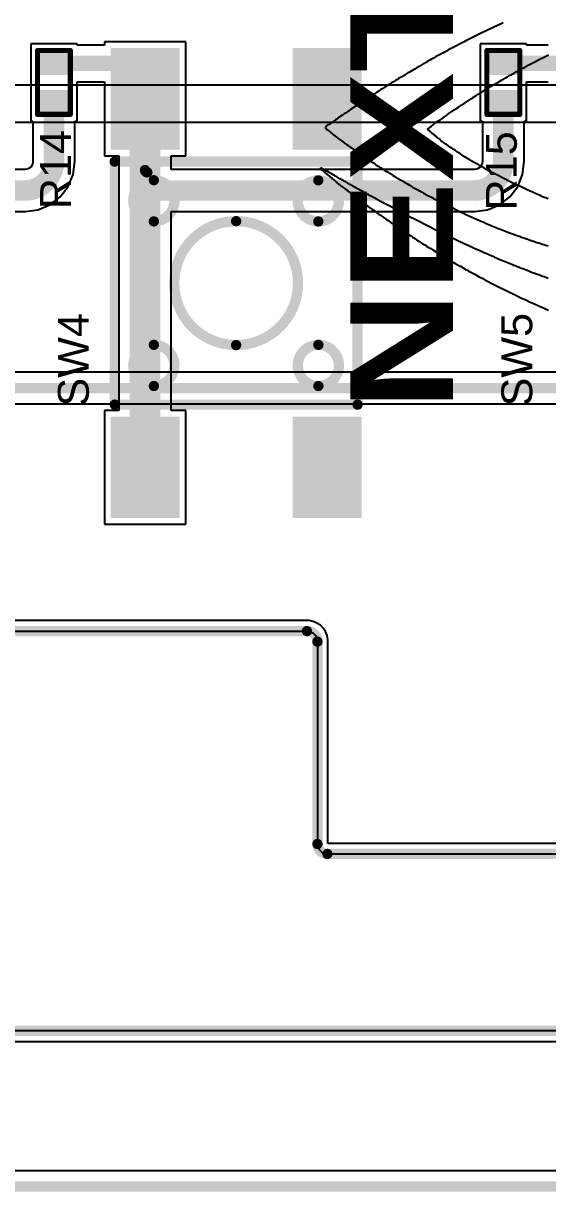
# Model space of a CAD drawing. Header units: inches. Extents: x 0 to 5359, y 0 to 5098.
# Drawn here: x 54.64 to 67.59, y -0.13 to 28.71 of the extents above; entities that cross this region are included whole.
import ezdxf

# ---------------------------------------------------------------- set-up
doc = ezdxf.new("R2010")
doc.units = ezdxf.units.IN
for name, color, linetype in [('Board Outline', 216, 'Continuous'), ('Bottom Layer', 5, 'Continuous'), ('Bottom Overlay', 54, 'Continuous'), ('Layer 1', 16, 'Continuous'), ('Layer 2', 76, 'Continuous'), ('Multi-Layer', 9, 'Continuous'), ('Top Layer', 1, 'Continuous'), ('Top Overlay', 2, 'Continuous'), ('Top Paste', 8, 'Continuous'), ('Top Solder', 216, 'Continuous')]:
    doc.layers.add(name, color=color, linetype=linetype)
doc.styles.add('Arial', font='', dxfattribs={"height": 0.2})
doc.styles.add('Arial Black_Bold', font='', dxfattribs={"height": 0.2})
doc.styles.get('Arial').set_extended_font_data('Arial')
doc.styles.get('Arial Black_Bold').set_extended_font_data('Arial Black', bold=True)

# ---------------------------------------------------------------- blocks, each defined once
blk = doc.blocks.new('TS_1002S_12026C_58')
at = {"layer": 'Top Layer'}
for points in [[(-5.7, 3), (-3.4, 3), (-3.4, 1.5), (-5.7, 1.5)], [(3.4, 3), (5.7, 3), (5.7, 1.5), (3.4, 1.5)], [(-5.7, -1.5), (-3.4, -1.5), (-3.4, -3), (-5.7, -3)], [(3.4, -1.5), (5.7, -1.5), (5.7, -3), (3.4, -3)]]:
    blk.add_hatch(color=1, dxfattribs=at).paths.add_polyline_path(points)
at = {"layer": 'Top Paste'}
for points in [[(-5.7, 3), (-3.4, 3), (-3.4, 1.5), (-5.7, 1.5)], [(3.4, 3), (5.7, 3), (5.7, 1.5), (3.4, 1.5)], [(-5.7, -1.5), (-3.4, -1.5), (-3.4, -3), (-5.7, -3)], [(3.4, -1.5), (5.7, -1.5), (5.7, -3), (3.4, -3)]]:
    blk.add_hatch(color=8, dxfattribs=at).paths.add_polyline_path(points)
at = {"layer": 'Top Solder'}
for points in [[(-5.801, 3.102), (-3.298, 3.102), (-3.298, 1.398), (-5.801, 1.398)], [(3.298, 3.101), (5.801, 3.101), (5.801, 1.398), (3.298, 1.398)], [(-5.801, -1.398), (-3.298, -1.398), (-3.298, -3.102), (-5.801, -3.102)], [(3.298, -1.398), (5.801, -1.398), (5.801, -3.102), (3.298, -3.102)]]:
    blk.add_hatch(color=216, dxfattribs=at).paths.add_polyline_path(points)
at = {"layer": 'Top Overlay'}
for points in [[(3, 3, 0.254, 0.254, 0), (-3, 3, 0.254, 0.254, 0)], [(-3, -3, 0.254, 0.254, 0), (-3, 3, 0.254, 0.254, 0)], [(3, -3, 0.254, 0.254, 0), (3, 3, 0.254, 0.254, 0)], [(3, -3, 0.254, 0.254, 0), (-3, -3, 0.254, 0.254, 0)]]:
    blk.add_lwpolyline(points, format="xyseb", dxfattribs=at)
for points in [[(-3.063, 3, 0.127, 0.127, 1), (-2.936, 3, 0.127, 0.127, 1)], [(-3.063, 3, 0.127, 0.127, 1), (-2.936, 3, 0.127, 0.127, 1)], [(2.936, 3, 0.127, 0.127, 1), (3.063, 3, 0.127, 0.127, 1)], [(2.936, 3, 0.127, 0.127, 1), (3.063, 3, 0.127, 0.127, 1)], [(-1.522, 2.03, 0.254, 0.254, 1), (-2.538, 2.03, 0.254, 0.254, 1)], [(2.54, 2.032, 0.254, 0.254, 1), (1.524, 2.032, 0.254, 0.254, 1)], [(-2.601, 2.03, 0.127, 0.127, 1), (-2.474, 2.03, 0.127, 0.127, 1)], [(-1.585, 2.03, 0.127, 0.127, 1), (-1.458, 2.03, 0.127, 0.127, 1)], [(1.46, 2.032, 0.127, 0.127, 1), (1.587, 2.032, 0.127, 0.127, 1)], [(2.476, 2.032, 0.127, 0.127, 1), (2.603, 2.032, 0.127, 0.127, 1)], [(1.529, 0, 0.254, 0.254, 1), (-1.529, 0, 0.254, 0.254, 1)], [(-1.593, 0, 0.127, 0.127, 1), (-1.466, 0, 0.127, 0.127, 1)], [(1.466, 0, 0.127, 0.127, 1), (1.593, 0, 0.127, 0.127, 1)], [(-1.524, -2.032, 0.254, 0.254, 1), (-2.54, -2.032, 0.254, 0.254, 1)], [(2.54, -2.032, 0.254, 0.254, 1), (1.524, -2.032, 0.254, 0.254, 1)], [(-2.603, -2.032, 0.127, 0.127, 1), (-2.477, -2.032, 0.127, 0.127, 1)], [(-1.587, -2.032, 0.127, 0.127, 1), (-1.46, -2.032, 0.127, 0.127, 1)], [(1.46, -2.032, 0.127, 0.127, 1), (1.587, -2.032, 0.127, 0.127, 1)], [(2.476, -2.032, 0.127, 0.127, 1), (2.603, -2.032, 0.127, 0.127, 1)], [(-3.063, -3, 0.127, 0.127, 1), (-2.936, -3, 0.127, 0.127, 1)], [(-3.063, -3, 0.127, 0.127, 1), (-2.936, -3, 0.127, 0.127, 1)], [(2.936, -3, 0.127, 0.127, 1), (3.063, -3, 0.127, 0.127, 1)], [(2.936, -3, 0.127, 0.127, 1), (3.063, -3, 0.127, 0.127, 1)]]:
    blk.add_lwpolyline(points, format="xyseb", close=True, dxfattribs=at)
blk = doc.blocks.new('R___0402_159')
at = {"layer": 'Top Layer'}
for points in [[(-0.699, -0.318), (-0.699, 0.318), (-0.241, 0.318), (-0.241, -0.318)], [(0.241, -0.318), (0.241, 0.318), (0.699, 0.318), (0.699, -0.318)]]:
    blk.add_hatch(color=1, dxfattribs=at).paths.add_polyline_path(points)
at = {"layer": 'Top Paste'}
for points in [[(-0.699, -0.318), (-0.699, 0.318), (-0.241, 0.318), (-0.241, -0.318)], [(0.241, -0.318), (0.241, 0.318), (0.699, 0.318), (0.699, -0.318)]]:
    blk.add_hatch(color=8, dxfattribs=at).paths.add_polyline_path(points)
at = {"layer": 'Top Solder'}
for points in [[(-0.754, -0.373), (-0.754, 0.373), (-0.186, 0.373), (-0.186, -0.373)], [(0.186, -0.373), (0.186, 0.373), (0.754, 0.373), (0.754, -0.373)]]:
    blk.add_hatch(color=216, dxfattribs=at).paths.add_polyline_path(points)
at = {"layer": 'Top Overlay'}
for points in [[(-0.787, 0.406, 0.127, 0.127, 0), (0.787, 0.406, 0.127, 0.127, 0)], [(-0.787, 0.406, 0.127, 0.127, 0), (-0.787, -0.406, 0.127, 0.127, 0)], [(0.787, 0.406, 0.127, 0.127, 0), (0.787, -0.406, 0.127, 0.127, 0)], [(-0.787, -0.406, 0.127, 0.127, 0), (0.787, -0.406, 0.127, 0.127, 0)], [(-0.813, -0.432, 0.00323, 0.00323, 0), (0.813, -0.432, 0.00323, 0.00323, 0)]]:
    blk.add_lwpolyline(points, format="xyseb", dxfattribs=at)
for points in [[(-0.819, 0.406, 0.0635, 0.0635, 1), (-0.756, 0.406, 0.0635, 0.0635, 1)], [(-0.819, 0.406, 0.0635, 0.0635, 1), (-0.756, 0.406, 0.0635, 0.0635, 1)], [(0.756, 0.406, 0.0635, 0.0635, 1), (0.819, 0.406, 0.0635, 0.0635, 1)], [(0.756, 0.406, 0.0635, 0.0635, 1), (0.819, 0.406, 0.0635, 0.0635, 1)], [(-0.819, -0.406, 0.0635, 0.0635, 1), (-0.756, -0.406, 0.0635, 0.0635, 1)], [(-0.819, -0.406, 0.0635, 0.0635, 1), (-0.756, -0.406, 0.0635, 0.0635, 1)], [(-0.814, -0.432, 0.00161, 0.00161, 1), (-0.812, -0.432, 0.00161, 0.00161, 1)], [(0.756, -0.406, 0.0635, 0.0635, 1), (0.819, -0.406, 0.0635, 0.0635, 1)], [(0.756, -0.406, 0.0635, 0.0635, 1), (0.819, -0.406, 0.0635, 0.0635, 1)], [(0.812, -0.432, 0.00161, 0.00161, 1), (0.814, -0.432, 0.00161, 0.00161, 1)]]:
    blk.add_lwpolyline(points, format="xyseb", close=True, dxfattribs=at)
blk = doc.blocks.new('R___0402_160')
at = {"layer": 'Top Layer'}
for points in [[(-0.699, -0.318), (-0.699, 0.318), (-0.241, 0.318), (-0.241, -0.318)], [(0.241, -0.318), (0.241, 0.318), (0.699, 0.318), (0.699, -0.318)]]:
    blk.add_hatch(color=1, dxfattribs=at).paths.add_polyline_path(points)
at = {"layer": 'Top Paste'}
for points in [[(-0.699, -0.318), (-0.699, 0.318), (-0.241, 0.318), (-0.241, -0.318)], [(0.241, -0.318), (0.241, 0.318), (0.699, 0.318), (0.699, -0.318)]]:
    blk.add_hatch(color=8, dxfattribs=at).paths.add_polyline_path(points)
at = {"layer": 'Top Solder'}
for points in [[(-0.754, -0.373), (-0.754, 0.373), (-0.186, 0.373), (-0.186, -0.373)], [(0.186, -0.373), (0.186, 0.373), (0.754, 0.373), (0.754, -0.373)]]:
    blk.add_hatch(color=216, dxfattribs=at).paths.add_polyline_path(points)
at = {"layer": 'Top Overlay'}
for points in [[(-0.787, 0.406, 0.127, 0.127, 0), (0.787, 0.406, 0.127, 0.127, 0)], [(-0.787, 0.406, 0.127, 0.127, 0), (-0.787, -0.406, 0.127, 0.127, 0)], [(0.787, 0.406, 0.127, 0.127, 0), (0.787, -0.406, 0.127, 0.127, 0)], [(-0.787, -0.406, 0.127, 0.127, 0), (0.787, -0.406, 0.127, 0.127, 0)], [(-0.813, -0.432, 0.00323, 0.00323, 0), (0.813, -0.432, 0.00323, 0.00323, 0)]]:
    blk.add_lwpolyline(points, format="xyseb", dxfattribs=at)
for points in [[(-0.819, 0.406, 0.0635, 0.0635, 1), (-0.756, 0.406, 0.0635, 0.0635, 1)], [(-0.819, 0.406, 0.0635, 0.0635, 1), (-0.756, 0.406, 0.0635, 0.0635, 1)], [(0.756, 0.406, 0.0635, 0.0635, 1), (0.819, 0.406, 0.0635, 0.0635, 1)], [(0.756, 0.406, 0.0635, 0.0635, 1), (0.819, 0.406, 0.0635, 0.0635, 1)], [(-0.819, -0.406, 0.0635, 0.0635, 1), (-0.756, -0.406, 0.0635, 0.0635, 1)], [(-0.819, -0.406, 0.0635, 0.0635, 1), (-0.756, -0.406, 0.0635, 0.0635, 1)], [(-0.814, -0.432, 0.00161, 0.00161, 1), (-0.812, -0.432, 0.00161, 0.00161, 1)], [(0.756, -0.406, 0.0635, 0.0635, 1), (0.819, -0.406, 0.0635, 0.0635, 1)], [(0.756, -0.406, 0.0635, 0.0635, 1), (0.819, -0.406, 0.0635, 0.0635, 1)], [(0.812, -0.432, 0.00161, 0.00161, 1), (0.814, -0.432, 0.00161, 0.00161, 1)]]:
    blk.add_lwpolyline(points, format="xyseb", close=True, dxfattribs=at)

msp = doc.modelspace()

# ---------------------------------------------------------------- linework, layer by layer
at = {"layer": 'Board Outline'}
for points in [[(47.05, 13.709, 0.254, 0.254, 0), (61.65, 13.709, 0.254, 0.254, 0)], [(61.65, 13.709, 0.254, 0.254, -0.414214), (61.909, 13.45, 0.254, 0.254, 0)], [(61.909, 8.454, 0.254, 0.254, 0), (61.909, 13.45, 0.254, 0.254, 0)], [(62.154, 8.209, 0.254, 0.254, -0.414214), (61.909, 8.454, 0.254, 0.254, 0)], [(62.154, 8.209, 0.254, 0.254, 0), (81.5, 8.209, 0.254, 0.254, 0)], [(41.38, 3.841, 0.254, 0.254, 0), (86.42, 3.841, 0.254, 0.254, 0)], [(0, 0, 0.254, 0.254, 0), (110, 0, 0.254, 0.254, 0)]]:
    msp.add_lwpolyline(points, format="xyseb", dxfattribs=at)
for points in [[(61.586, 13.709, 0.127, 0.127, 1), (61.713, 13.709, 0.127, 0.127, 1)], [(61.586, 13.709, 0.127, 0.127, 1), (61.713, 13.709, 0.127, 0.127, 1)], [(61.845, 13.45, 0.127, 0.127, 1), (61.972, 13.45, 0.127, 0.127, 1)], [(61.845, 13.45, 0.127, 0.127, 1), (61.972, 13.45, 0.127, 0.127, 1)], [(61.845, 8.454, 0.127, 0.127, 1), (61.972, 8.454, 0.127, 0.127, 1)], [(61.845, 8.454, 0.127, 0.127, 1), (61.972, 8.454, 0.127, 0.127, 1)], [(62.091, 8.209, 0.127, 0.127, 1), (62.218, 8.209, 0.127, 0.127, 1)], [(62.091, 8.209, 0.127, 0.127, 1), (62.218, 8.209, 0.127, 0.127, 1)]]:
    msp.add_lwpolyline(points, format="xyseb", close=True, dxfattribs=at)
at = {"layer": 'Bottom Layer'}
for p, q in [((85.88, 20.099), (44.917, 20.099)), ((44.882, 19.322), (85.868, 19.322)), ((61.65, 13.968), (47.05, 13.968)), ((61.701, 13.968), (61.65, 13.968)), ((61.8, 13.948), (61.701, 13.968)), ((61.896, 13.909), (61.8, 13.948)), ((61.98, 13.853), (61.896, 13.909)), ((62.053, 13.78), (61.98, 13.853)), ((62.109, 13.696), (62.053, 13.78)), ((62.148, 13.601), (62.109, 13.696)), ((62.168, 13.502), (62.148, 13.601)), ((62.168, 13.45), (62.168, 13.502)), ((62.168, 8.469), (62.168, 13.45)), ((62.168, 13.45), (62.168, 13.45)), ((62.168, 8.468), (62.168, 8.469)), ((62.169, 8.468), (62.168, 8.468)), ((81.5, 8.468), (62.169, 8.468)), ((44.954, 3.582), (82.846, 3.582)), ((105.855, 0.388), (4.145, 0.388))]:
    msp.add_line(p, q, dxfattribs=at)
msp.add_lwpolyline([(44.882, 19.71, 0.254, 0.254, 0), (86.263, 19.71, 0.254, 0.254, 0)], format="xyseb", dxfattribs=at)
at = {"layer": 'Bottom Overlay'}
for p, q in [((66.232, 28.603), (66.105, 28.543)), ((66.265, 28.616), (66.232, 28.603)), ((66.275, 28.626), (66.265, 28.616)), ((66.319, 28.643), (66.275, 28.626)), ((66.445, 28.703), (66.319, 28.643)), ((66.492, 28.722), (66.445, 28.703)), ((65.572, 28.283), (65.532, 28.256)), ((65.899, 28.443), (65.572, 28.283)), ((66.105, 28.543), (65.899, 28.443)), ((65.006, 27.976), (64.963, 27.96)), ((65.046, 28.003), (65.006, 27.976)), ((65.092, 28.029), (65.046, 28.003)), ((65.119, 28.036), (65.092, 28.029)), ((65.132, 28.049), (65.119, 28.036)), ((65.246, 28.109), (65.132, 28.049)), ((65.532, 28.256), (65.246, 28.109)), ((64.519, 27.71), (64.473, 27.683)), ((64.553, 27.723), (64.519, 27.71)), ((64.566, 27.736), (64.553, 27.723)), ((64.599, 27.75), (64.566, 27.736)), ((64.613, 27.763), (64.599, 27.75)), ((64.686, 27.803), (64.613, 27.763)), ((64.726, 27.83), (64.686, 27.803)), ((64.739, 27.836), (64.726, 27.83)), ((64.773, 27.85), (64.739, 27.836)), ((64.826, 27.883), (64.773, 27.85)), ((64.939, 27.943), (64.826, 27.883)), ((64.953, 27.95), (64.939, 27.943)), ((64.963, 27.96), (64.953, 27.95)), ((67.098, 27.67), (67.265, 27.756)), ((67.265, 27.756), (67.405, 27.83)), ((67.405, 27.83), (67.438, 27.843)), ((67.438, 27.843), (67.471, 27.863)), ((67.471, 27.863), (67.505, 27.876)), ((67.505, 27.876), (67.518, 27.883)), ((67.518, 27.883), (67.551, 27.903)), ((67.551, 27.903), (67.585, 27.916)), ((67.585, 27.916), (67.618, 27.936)), ((64.006, 27.403), (63.913, 27.35)), ((64.066, 27.436), (64.006, 27.403)), ((64.08, 27.45), (64.066, 27.436)), ((64.093, 27.456), (64.08, 27.45)), ((64.14, 27.49), (64.093, 27.456)), ((64.166, 27.496), (64.14, 27.49)), ((64.18, 27.51), (64.166, 27.496)), ((64.319, 27.59), (64.18, 27.51)), ((64.373, 27.623), (64.319, 27.59)), ((64.419, 27.65), (64.373, 27.623)), ((64.473, 27.683), (64.419, 27.65)), ((66.605, 27.396), (66.652, 27.423)), ((66.652, 27.423), (66.765, 27.483)), ((66.765, 27.483), (66.818, 27.516)), ((66.818, 27.516), (66.832, 27.523)), ((66.832, 27.523), (66.932, 27.576)), ((66.932, 27.576), (66.985, 27.61)), ((66.985, 27.61), (67.028, 27.626)), ((67.028, 27.626), (67.038, 27.636)), ((67.038, 27.636), (67.098, 27.67)), ((63.573, 27.137), (63.52, 27.103)), ((63.586, 27.143), (63.573, 27.137)), ((63.6, 27.157), (63.586, 27.143)), ((63.693, 27.21), (63.6, 27.157)), ((63.74, 27.243), (63.693, 27.21)), ((63.786, 27.27), (63.74, 27.243)), ((63.84, 27.303), (63.786, 27.27)), ((63.9, 27.336), (63.84, 27.303)), ((63.913, 27.35), (63.9, 27.336)), ((66.052, 27.07), (66.145, 27.123)), ((66.145, 27.123), (66.185, 27.15)), ((66.185, 27.15), (66.199, 27.157)), ((66.199, 27.157), (66.245, 27.183)), ((66.245, 27.183), (66.285, 27.21)), ((66.285, 27.21), (66.332, 27.237)), ((66.332, 27.237), (66.385, 27.27)), ((66.385, 27.27), (66.458, 27.31)), ((66.458, 27.31), (66.472, 27.323)), ((66.472, 27.323), (66.498, 27.33)), ((66.498, 27.33), (66.545, 27.363)), ((66.545, 27.363), (66.565, 27.37)), ((66.565, 27.37), (66.605, 27.396)), ((63.093, 26.83), (63.007, 26.77)), ((63.107, 26.837), (63.093, 26.83)), ((63.147, 26.863), (63.107, 26.837)), ((63.18, 26.883), (63.147, 26.863)), ((63.247, 26.93), (63.18, 26.883)), ((63.293, 26.957), (63.247, 26.93)), ((63.307, 26.963), (63.293, 26.957)), ((63.317, 26.973), (63.307, 26.963)), ((63.37, 27.007), (63.317, 26.973)), ((63.437, 27.047), (63.37, 27.007)), ((63.473, 27.077), (63.437, 27.047)), ((63.52, 27.103), (63.473, 27.077)), ((65.632, 26.803), (65.706, 26.85)), ((65.706, 26.85), (65.719, 26.857)), ((65.719, 26.857), (65.739, 26.877)), ((65.739, 26.877), (65.832, 26.93)), ((65.832, 26.93), (65.879, 26.963)), ((65.879, 26.963), (65.925, 26.99)), ((65.925, 26.99), (65.939, 27.003)), ((65.939, 27.003), (65.972, 27.017)), ((65.972, 27.017), (65.985, 27.03)), ((65.985, 27.03), (65.999, 27.037)), ((65.999, 27.037), (66.052, 27.07)), ((62.714, 26.577), (62.6, 26.497)), ((62.727, 26.583), (62.714, 26.577)), ((62.814, 26.643), (62.727, 26.583)), ((62.827, 26.65), (62.814, 26.643)), ((62.913, 26.71), (62.827, 26.65)), ((62.927, 26.717), (62.913, 26.71)), ((62.993, 26.763), (62.927, 26.717)), ((63.007, 26.77), (62.993, 26.763)), ((65.199, 26.517), (65.239, 26.544)), ((65.239, 26.544), (65.252, 26.55)), ((65.252, 26.55), (65.289, 26.58)), ((65.289, 26.58), (65.339, 26.61)), ((65.339, 26.61), (65.352, 26.617)), ((65.352, 26.617), (65.389, 26.647)), ((65.389, 26.647), (65.426, 26.67)), ((65.426, 26.67), (65.439, 26.683)), ((65.439, 26.683), (65.532, 26.737)), ((65.532, 26.737), (65.619, 26.797)), ((65.619, 26.797), (65.632, 26.803)), ((62.247, 26.25), (62.234, 26.244)), ((62.26, 26.264), (62.247, 26.25)), ((62.317, 26.3), (62.26, 26.264)), ((62.354, 26.33), (62.317, 26.3)), ((62.367, 26.337), (62.354, 26.33)), ((62.414, 26.37), (62.367, 26.337)), ((62.427, 26.377), (62.414, 26.37)), ((62.44, 26.39), (62.427, 26.377)), ((62.454, 26.397), (62.44, 26.39)), ((62.467, 26.41), (62.454, 26.397)), ((62.514, 26.437), (62.467, 26.41)), ((62.527, 26.444), (62.514, 26.437)), ((62.54, 26.457), (62.527, 26.444)), ((62.554, 26.464), (62.54, 26.457)), ((62.567, 26.477), (62.554, 26.464)), ((62.6, 26.497), (62.567, 26.477)), ((64.786, 26.224), (64.893, 26.304)), ((64.893, 26.304), (64.939, 26.33)), ((64.939, 26.33), (64.953, 26.344)), ((64.953, 26.344), (64.966, 26.35)), ((64.966, 26.35), (64.979, 26.364)), ((64.979, 26.364), (65.012, 26.384)), ((65.012, 26.384), (65.026, 26.397)), ((65.026, 26.397), (65.039, 26.404)), ((65.039, 26.404), (65.059, 26.424)), ((65.059, 26.424), (65.106, 26.45)), ((65.106, 26.45), (65.119, 26.464)), ((65.119, 26.464), (65.152, 26.484)), ((65.152, 26.484), (65.199, 26.517)), ((62.114, 26.164), (62.104, 26.154)), ((62.104, 26.154), (62.111, 26.12)), ((62.111, 26.12), (62.14, 26.09)), ((62.147, 26.184), (62.114, 26.164)), ((62.14, 26.09), (62.154, 26.084)), ((62.167, 26.204), (62.147, 26.184)), ((62.154, 26.084), (62.237, 26.02)), ((62.18, 26.21), (62.167, 26.204)), ((62.234, 26.244), (62.18, 26.21)), ((62.237, 26.02), (62.247, 26.01)), ((62.247, 26.01), (62.26, 26.004)), ((62.26, 26.004), (62.287, 25.977)), ((62.287, 25.977), (62.3, 25.97)), ((62.3, 25.97), (62.314, 25.957)), ((62.314, 25.957), (62.327, 25.95)), ((64.636, 26.107), (64.653, 26.124)), ((64.639, 26.084), (64.636, 26.107)), ((64.653, 26.077), (64.639, 26.084)), ((64.653, 26.124), (64.666, 26.13)), ((64.666, 26.064), (64.653, 26.077)), ((64.666, 26.13), (64.686, 26.15)), ((64.689, 26.047), (64.666, 26.064)), ((64.686, 26.15), (64.699, 26.157)), ((64.696, 26.034), (64.689, 26.047)), ((64.706, 26.024), (64.696, 26.034)), ((64.699, 26.157), (64.713, 26.17)), ((64.719, 26.017), (64.706, 26.024)), ((64.713, 26.17), (64.726, 26.177)), ((64.733, 26.004), (64.719, 26.017)), ((64.726, 26.177), (64.763, 26.207)), ((64.746, 25.997), (64.733, 26.004)), ((64.759, 25.984), (64.746, 25.997)), ((64.773, 25.977), (64.759, 25.984)), ((64.763, 26.207), (64.786, 26.224)), ((64.786, 25.957), (64.773, 25.977)), ((64.799, 25.95), (64.786, 25.957)), ((62.327, 25.95), (62.347, 25.93)), ((62.347, 25.93), (62.36, 25.924)), ((62.36, 25.924), (62.374, 25.91)), ((62.374, 25.91), (62.387, 25.904)), ((62.387, 25.904), (62.4, 25.89)), ((62.4, 25.89), (62.414, 25.884)), ((62.414, 25.884), (62.434, 25.864)), ((62.434, 25.864), (62.447, 25.857)), ((62.447, 25.857), (62.53, 25.794)), ((62.53, 25.794), (62.57, 25.767)), ((62.57, 25.767), (62.58, 25.757)), ((62.58, 25.757), (62.594, 25.751)), ((62.594, 25.751), (62.614, 25.731)), ((62.614, 25.731), (62.627, 25.724)), ((62.627, 25.724), (62.667, 25.697)), ((62.667, 25.697), (62.68, 25.691)), ((62.68, 25.691), (62.7, 25.671)), ((62.7, 25.671), (62.734, 25.651)), ((64.819, 25.93), (64.799, 25.95)), ((64.833, 25.924), (64.819, 25.93)), ((64.859, 25.897), (64.833, 25.924)), ((64.873, 25.89), (64.859, 25.897)), ((64.893, 25.87), (64.873, 25.89)), ((64.939, 25.844), (64.893, 25.87)), ((64.943, 25.834), (64.939, 25.844)), ((64.959, 25.824), (64.943, 25.834)), ((65.079, 25.731), (64.959, 25.824)), ((65.092, 25.724), (65.079, 25.731)), ((65.112, 25.704), (65.092, 25.724)), ((65.126, 25.697), (65.112, 25.704)), ((65.212, 25.637), (65.126, 25.697)), ((62.734, 25.651), (62.747, 25.637)), ((62.747, 25.637), (62.76, 25.631)), ((62.76, 25.631), (62.78, 25.611)), ((62.78, 25.611), (62.814, 25.591)), ((62.814, 25.591), (62.88, 25.544)), ((62.88, 25.544), (62.893, 25.537)), ((62.893, 25.537), (62.913, 25.517)), ((62.913, 25.517), (62.927, 25.511)), ((62.927, 25.511), (62.973, 25.477)), ((62.973, 25.477), (63.027, 25.444)), ((63.027, 25.444), (63.04, 25.437)), ((63.04, 25.437), (63.053, 25.424)), ((63.053, 25.424), (63.067, 25.417)), ((63.067, 25.417), (63.08, 25.404)), ((63.08, 25.404), (63.113, 25.384)), ((63.113, 25.384), (63.197, 25.327)), ((65.226, 25.631), (65.212, 25.637)), ((65.246, 25.611), (65.226, 25.631)), ((65.319, 25.571), (65.246, 25.611)), ((65.339, 25.551), (65.319, 25.571)), ((65.352, 25.544), (65.339, 25.551)), ((65.426, 25.497), (65.352, 25.544)), ((65.472, 25.464), (65.426, 25.497)), ((65.519, 25.437), (65.472, 25.464)), ((65.559, 25.411), (65.519, 25.437)), ((65.572, 25.404), (65.559, 25.411)), ((65.612, 25.377), (65.572, 25.404)), ((61.987, 25.144), (61.984, 25.134)), ((61.984, 25.134), (62.034, 25.084)), ((62.054, 25.111), (61.987, 25.144)), ((62.101, 25.084), (62.054, 25.111)), ((63.197, 25.327), (63.25, 25.294)), ((63.25, 25.294), (63.26, 25.284)), ((63.26, 25.284), (63.307, 25.257)), ((63.307, 25.257), (63.353, 25.224)), ((63.353, 25.224), (63.427, 25.177)), ((63.427, 25.177), (63.44, 25.171)), ((63.44, 25.171), (63.453, 25.157)), ((63.453, 25.157), (63.487, 25.144)), ((63.487, 25.144), (63.5, 25.131)), ((63.5, 25.131), (63.547, 25.104)), ((63.547, 25.104), (63.56, 25.091)), ((63.56, 25.091), (63.593, 25.071)), ((65.626, 25.371), (65.612, 25.377)), ((65.639, 25.357), (65.626, 25.371)), ((65.672, 25.344), (65.639, 25.357)), ((65.686, 25.331), (65.672, 25.344)), ((65.799, 25.271), (65.686, 25.331)), ((65.812, 25.257), (65.799, 25.271)), ((65.899, 25.211), (65.812, 25.257)), ((65.912, 25.197), (65.899, 25.211)), ((65.969, 25.167), (65.912, 25.197)), ((66.012, 25.151), (65.969, 25.167)), ((66.025, 25.137), (66.012, 25.151)), ((66.039, 25.131), (66.025, 25.137)), ((66.092, 25.098), (66.039, 25.131)), ((66.119, 25.091), (66.092, 25.098)), ((66.159, 25.064), (66.119, 25.091)), ((62.034, 25.084), (62.047, 25.078)), ((62.047, 25.078), (62.067, 25.051)), ((62.067, 25.051), (62.081, 25.044)), ((62.081, 25.044), (62.107, 25.018)), ((62.114, 25.078), (62.101, 25.084)), ((62.107, 25.018), (62.12, 25.011)), ((62.127, 25.064), (62.114, 25.078)), ((62.12, 25.011), (62.14, 24.991)), ((62.154, 25.058), (62.127, 25.064)), ((62.14, 24.991), (62.154, 24.984)), ((62.194, 25.031), (62.154, 25.058)), ((62.154, 24.984), (62.174, 24.964)), ((62.174, 24.964), (62.187, 24.958)), ((62.187, 24.958), (62.207, 24.938)), ((62.254, 24.998), (62.194, 25.031)), ((62.207, 24.938), (62.22, 24.931)), ((62.22, 24.931), (62.247, 24.904)), ((62.247, 24.904), (62.26, 24.898)), ((62.294, 24.971), (62.254, 24.998)), ((62.26, 24.898), (62.28, 24.878)), ((62.28, 24.878), (62.294, 24.871)), ((62.327, 24.958), (62.294, 24.971)), ((62.294, 24.871), (62.307, 24.858)), ((62.307, 24.858), (62.32, 24.851)), ((62.32, 24.851), (62.374, 24.798)), ((62.344, 24.941), (62.327, 24.958)), ((62.387, 24.924), (62.344, 24.941)), ((62.46, 24.878), (62.387, 24.924)), ((62.547, 24.831), (62.46, 24.878)), ((62.564, 24.814), (62.547, 24.831)), ((62.607, 24.798), (62.564, 24.814)), ((63.593, 25.071), (63.64, 25.044)), ((63.64, 25.044), (63.68, 25.018)), ((63.68, 25.018), (63.693, 25.011)), ((63.693, 25.011), (63.753, 24.978)), ((63.753, 24.978), (63.766, 24.964)), ((63.766, 24.964), (63.8, 24.944)), ((63.8, 24.944), (63.86, 24.911)), ((63.86, 24.911), (63.873, 24.898)), ((63.873, 24.898), (63.96, 24.851)), ((63.96, 24.851), (63.973, 24.838)), ((63.973, 24.838), (64.006, 24.824)), ((64.006, 24.824), (64.046, 24.798)), ((66.325, 24.978), (66.159, 25.064)), ((66.718, 24.778), (66.325, 24.978)), ((62.374, 24.798), (62.387, 24.791)), ((62.387, 24.791), (62.407, 24.771)), ((62.407, 24.771), (62.42, 24.764)), ((62.42, 24.764), (62.44, 24.744)), ((62.44, 24.744), (62.454, 24.738)), ((62.454, 24.738), (62.48, 24.711)), ((62.48, 24.711), (62.494, 24.704)), ((62.494, 24.704), (62.507, 24.691)), ((62.507, 24.691), (62.52, 24.684)), ((62.52, 24.684), (62.534, 24.671)), ((62.534, 24.671), (62.547, 24.664)), ((62.547, 24.664), (62.567, 24.644)), ((62.567, 24.644), (62.58, 24.638)), ((62.58, 24.638), (62.6, 24.618)), ((62.6, 24.618), (62.634, 24.598)), ((62.66, 24.764), (62.607, 24.798)), ((62.634, 24.598), (62.647, 24.584)), ((62.647, 24.584), (62.66, 24.578)), ((62.707, 24.738), (62.66, 24.764)), ((62.66, 24.578), (62.687, 24.551)), ((62.687, 24.551), (62.72, 24.531)), ((62.74, 24.724), (62.707, 24.738)), ((62.72, 24.531), (62.747, 24.504)), ((62.774, 24.704), (62.74, 24.724)), ((62.814, 24.678), (62.774, 24.704)), ((62.9, 24.631), (62.814, 24.678)), ((62.96, 24.598), (62.9, 24.631)), ((63.073, 24.538), (62.96, 24.598)), ((63.107, 24.518), (63.073, 24.538)), ((63.147, 24.491), (63.107, 24.518)), ((64.046, 24.798), (64.12, 24.758)), ((64.12, 24.758), (64.16, 24.731)), ((64.16, 24.731), (64.173, 24.724)), ((64.173, 24.724), (64.22, 24.698)), ((64.22, 24.698), (64.26, 24.671)), ((64.26, 24.671), (64.273, 24.664)), ((64.273, 24.664), (64.386, 24.604)), ((64.386, 24.604), (64.426, 24.578)), ((64.426, 24.578), (64.453, 24.571)), ((64.453, 24.571), (64.466, 24.558)), ((64.466, 24.558), (64.479, 24.551)), ((64.479, 24.551), (64.526, 24.524)), ((64.526, 24.524), (64.639, 24.464)), ((66.872, 24.704), (66.718, 24.778)), ((66.905, 24.691), (66.872, 24.704)), ((67.072, 24.611), (66.905, 24.691)), ((67.181, 24.561), (67.072, 24.611)), ((67.245, 24.538), (67.181, 24.561)), ((67.255, 24.528), (67.245, 24.538)), ((67.298, 24.511), (67.255, 24.528)), ((62.747, 24.504), (62.76, 24.498)), ((62.76, 24.498), (62.78, 24.478)), ((62.78, 24.478), (62.794, 24.471)), ((62.794, 24.471), (62.814, 24.451)), ((62.814, 24.451), (62.86, 24.424)), ((62.86, 24.424), (62.88, 24.404)), ((62.88, 24.404), (62.893, 24.398)), ((62.893, 24.398), (62.907, 24.385)), ((62.907, 24.385), (62.92, 24.378)), ((62.92, 24.378), (62.94, 24.358)), ((62.94, 24.358), (62.953, 24.351)), ((62.953, 24.351), (62.973, 24.331)), ((62.973, 24.331), (62.987, 24.325)), ((62.987, 24.325), (63.07, 24.261)), ((63.07, 24.261), (63.093, 24.245)), ((63.093, 24.245), (63.107, 24.231)), ((63.107, 24.231), (63.14, 24.211)), ((63.173, 24.484), (63.147, 24.491)), ((63.213, 24.458), (63.173, 24.484)), ((63.34, 24.391), (63.213, 24.458)), ((63.38, 24.365), (63.34, 24.391)), ((63.413, 24.351), (63.38, 24.365)), ((63.433, 24.331), (63.413, 24.351)), ((63.46, 24.325), (63.433, 24.331)), ((63.5, 24.298), (63.46, 24.325)), ((63.527, 24.291), (63.5, 24.298)), ((63.566, 24.265), (63.527, 24.291)), ((63.76, 24.165), (63.566, 24.265)), ((64.639, 24.464), (64.739, 24.411)), ((64.739, 24.411), (64.773, 24.391)), ((64.773, 24.391), (64.953, 24.298)), ((64.953, 24.298), (64.973, 24.291)), ((64.973, 24.291), (65.059, 24.245)), ((65.059, 24.245), (65.092, 24.231)), ((65.092, 24.231), (65.106, 24.225)), ((67.371, 24.478), (67.298, 24.511)), ((67.431, 24.451), (67.371, 24.478)), ((67.468, 24.434), (67.431, 24.451)), ((67.568, 24.394), (67.468, 24.434)), ((67.611, 24.378), (67.568, 24.394)), ((63.14, 24.211), (63.153, 24.198)), ((63.153, 24.198), (63.167, 24.191)), ((63.167, 24.191), (63.203, 24.161)), ((63.203, 24.161), (63.24, 24.138)), ((63.24, 24.138), (63.253, 24.125)), ((63.253, 24.125), (63.267, 24.118)), ((63.267, 24.118), (63.307, 24.091)), ((63.307, 24.091), (63.32, 24.085)), ((63.32, 24.085), (63.34, 24.065)), ((63.34, 24.065), (63.353, 24.058)), ((63.353, 24.058), (63.373, 24.038)), ((63.373, 24.038), (63.407, 24.018)), ((63.407, 24.018), (63.42, 24.005)), ((63.42, 24.005), (63.453, 23.985)), ((63.453, 23.985), (63.52, 23.938)), ((63.52, 23.938), (63.533, 23.931)), ((63.8, 24.138), (63.76, 24.165)), ((63.833, 24.125), (63.8, 24.138)), ((63.866, 24.105), (63.833, 24.125)), ((64.033, 24.018), (63.866, 24.105)), ((64.133, 23.965), (64.033, 24.018)), ((64.353, 23.851), (64.133, 23.965)), ((65.106, 24.225), (65.146, 24.198)), ((65.146, 24.198), (65.172, 24.191)), ((65.172, 24.191), (65.186, 24.178)), ((65.186, 24.178), (65.249, 24.155)), ((65.249, 24.155), (65.399, 24.078)), ((65.399, 24.078), (65.512, 24.025)), ((65.512, 24.025), (65.559, 24.005)), ((65.559, 24.005), (65.706, 23.938)), ((65.706, 23.938), (65.719, 23.931)), ((63.533, 23.931), (63.553, 23.911)), ((63.553, 23.911), (63.586, 23.891)), ((63.586, 23.891), (63.653, 23.845)), ((63.653, 23.845), (63.666, 23.838)), ((63.666, 23.838), (63.686, 23.818)), ((63.686, 23.818), (63.733, 23.791)), ((63.733, 23.791), (63.746, 23.778)), ((63.746, 23.778), (63.76, 23.771)), ((63.76, 23.771), (63.846, 23.711)), ((63.846, 23.711), (63.86, 23.705)), ((63.86, 23.705), (63.88, 23.685)), ((63.88, 23.685), (63.893, 23.678)), ((63.893, 23.678), (63.933, 23.652)), ((63.933, 23.652), (63.946, 23.645)), ((64.879, 23.585), (64.353, 23.851)), ((65.719, 23.931), (65.765, 23.911)), ((65.765, 23.911), (65.852, 23.871)), ((65.852, 23.871), (65.879, 23.865)), ((65.879, 23.865), (65.892, 23.851)), ((65.892, 23.851), (65.955, 23.828)), ((65.955, 23.828), (65.992, 23.811)), ((65.992, 23.811), (66.035, 23.795)), ((66.035, 23.795), (66.045, 23.785)), ((66.045, 23.785), (66.132, 23.751)), ((66.132, 23.751), (66.179, 23.731)), ((66.179, 23.731), (66.212, 23.718)), ((66.212, 23.718), (66.299, 23.685)), ((66.299, 23.685), (66.372, 23.652)), ((66.372, 23.652), (66.409, 23.642)), ((63.946, 23.645), (63.96, 23.632)), ((63.96, 23.632), (63.973, 23.625)), ((63.973, 23.625), (64.02, 23.592)), ((64.02, 23.592), (64.053, 23.572)), ((64.053, 23.572), (64.1, 23.538)), ((64.1, 23.538), (64.113, 23.532)), ((64.113, 23.532), (64.146, 23.512)), ((64.146, 23.512), (64.16, 23.498)), ((64.16, 23.498), (64.173, 23.492)), ((64.173, 23.492), (64.213, 23.465)), ((64.213, 23.465), (64.246, 23.445)), ((64.246, 23.445), (64.26, 23.432)), ((64.26, 23.432), (64.273, 23.425)), ((64.273, 23.425), (64.313, 23.398)), ((64.313, 23.398), (64.359, 23.372)), ((64.359, 23.372), (64.423, 23.328)), ((65.206, 23.425), (64.879, 23.585)), ((65.292, 23.385), (65.206, 23.425)), ((65.459, 23.305), (65.292, 23.385)), ((66.409, 23.642), (66.445, 23.625)), ((66.445, 23.625), (66.532, 23.592)), ((66.532, 23.592), (66.632, 23.552)), ((66.632, 23.552), (66.678, 23.532)), ((66.678, 23.532), (66.732, 23.518)), ((66.732, 23.518), (66.792, 23.492)), ((66.792, 23.492), (66.835, 23.475)), ((66.835, 23.475), (66.872, 23.465)), ((66.872, 23.465), (66.935, 23.442)), ((66.935, 23.442), (66.968, 23.428)), ((66.968, 23.428), (67.022, 23.415)), ((67.022, 23.415), (67.032, 23.405)), ((67.032, 23.405), (67.058, 23.398)), ((67.058, 23.398), (67.145, 23.365)), ((67.145, 23.365), (67.188, 23.355)), ((64.423, 23.328), (64.496, 23.282)), ((64.496, 23.282), (64.563, 23.242)), ((64.563, 23.242), (64.599, 23.218)), ((64.599, 23.218), (64.613, 23.205)), ((64.613, 23.205), (64.706, 23.152)), ((64.706, 23.152), (64.759, 23.118)), ((64.759, 23.118), (64.853, 23.065)), ((65.492, 23.292), (65.459, 23.305)), ((65.506, 23.278), (65.492, 23.292)), ((65.532, 23.272), (65.506, 23.278)), ((65.646, 23.218), (65.532, 23.272)), ((65.659, 23.212), (65.646, 23.218)), ((65.719, 23.185), (65.659, 23.212)), ((65.732, 23.178), (65.719, 23.185)), ((65.779, 23.158), (65.732, 23.178)), ((65.879, 23.112), (65.779, 23.158)), ((65.905, 23.105), (65.879, 23.112)), ((65.939, 23.085), (65.905, 23.105)), ((65.952, 23.078), (65.939, 23.085)), ((66.012, 23.052), (65.952, 23.078)), ((67.188, 23.355), (67.225, 23.338)), ((67.225, 23.338), (67.251, 23.332)), ((67.251, 23.332), (67.288, 23.322)), ((67.288, 23.322), (67.325, 23.305)), ((67.325, 23.305), (67.375, 23.295)), ((67.375, 23.295), (67.401, 23.288)), ((67.401, 23.288), (67.458, 23.265)), ((67.458, 23.265), (67.501, 23.255)), ((67.501, 23.255), (67.545, 23.238)), ((67.545, 23.238), (67.581, 23.228)), ((67.581, 23.228), (67.608, 23.222)), ((64.853, 23.065), (64.866, 23.052)), ((64.866, 23.052), (65.006, 22.972)), ((65.006, 22.972), (65.026, 22.952)), ((65.026, 22.952), (65.069, 22.935)), ((65.069, 22.935), (65.086, 22.919)), ((65.086, 22.919), (65.172, 22.872)), ((65.172, 22.872), (65.212, 22.845)), ((65.212, 22.845), (65.272, 22.812)), ((65.272, 22.812), (65.312, 22.785)), ((65.312, 22.785), (65.399, 22.739)), ((66.045, 23.038), (66.012, 23.052)), ((66.132, 23.005), (66.045, 23.038)), ((66.142, 22.995), (66.132, 23.005)), ((66.185, 22.978), (66.142, 22.995)), ((66.222, 22.962), (66.185, 22.978)), ((66.285, 22.939), (66.222, 22.962)), ((66.299, 22.925), (66.285, 22.939)), ((66.325, 22.919), (66.299, 22.925)), ((66.399, 22.885), (66.325, 22.919)), ((66.455, 22.862), (66.399, 22.885)), ((66.508, 22.842), (66.455, 22.862)), ((66.542, 22.829), (66.508, 22.842)), ((66.585, 22.812), (66.542, 22.829)), ((66.685, 22.765), (66.585, 22.812)), ((65.399, 22.739), (65.412, 22.725)), ((65.412, 22.725), (65.439, 22.719)), ((65.439, 22.719), (65.479, 22.692)), ((65.479, 22.692), (65.552, 22.652)), ((65.552, 22.652), (65.566, 22.639)), ((65.566, 22.639), (65.619, 22.619)), ((65.619, 22.619), (65.632, 22.605)), ((65.632, 22.605), (65.745, 22.545)), ((65.745, 22.545), (65.792, 22.519)), ((65.792, 22.519), (65.905, 22.459)), ((66.712, 22.759), (66.685, 22.765)), ((66.745, 22.745), (66.712, 22.759)), ((66.755, 22.735), (66.745, 22.745)), ((66.792, 22.725), (66.755, 22.735)), ((66.838, 22.705), (66.792, 22.725)), ((66.872, 22.692), (66.838, 22.705)), ((66.898, 22.685), (66.872, 22.692)), ((66.908, 22.675), (66.898, 22.685)), ((66.942, 22.662), (66.908, 22.675)), ((66.985, 22.652), (66.942, 22.662)), ((67.045, 22.625), (66.985, 22.652)), ((67.132, 22.592), (67.045, 22.625)), ((67.198, 22.565), (67.132, 22.592)), ((67.255, 22.542), (67.198, 22.565)), ((67.298, 22.532), (67.255, 22.542)), ((67.355, 22.509), (67.298, 22.532)), ((67.408, 22.489), (67.355, 22.509)), ((65.905, 22.459), (65.992, 22.412)), ((65.992, 22.412), (66.045, 22.379)), ((66.045, 22.379), (66.079, 22.365)), ((66.079, 22.365), (66.092, 22.359)), ((66.092, 22.359), (66.232, 22.285)), ((66.232, 22.285), (66.279, 22.259)), ((66.279, 22.259), (66.685, 22.059)), ((67.471, 22.465), (67.408, 22.489)), ((67.508, 22.455), (67.471, 22.465)), ((67.551, 22.439), (67.508, 22.455)), ((67.611, 22.412), (67.551, 22.439)), ((66.685, 22.059), (66.728, 22.042)), ((66.728, 22.042), (66.738, 22.032)), ((66.738, 22.032), (66.772, 22.019)), ((66.772, 22.019), (66.952, 21.932)), ((66.952, 21.932), (67.038, 21.892)), ((67.038, 21.892), (67.052, 21.886)), ((67.052, 21.886), (67.165, 21.832)), ((67.165, 21.832), (67.208, 21.816)), ((67.208, 21.816), (67.465, 21.699)), ((67.465, 21.699), (67.491, 21.692)), ((67.491, 21.692), (67.525, 21.672)), ((67.525, 21.672), (67.571, 21.652)), ((67.571, 21.652), (67.615, 21.636))]:
    msp.add_line(p, q, dxfattribs=at)
at = {"layer": 'Layer 1'}
for p, q in [((61.65, 13.968), (47.05, 13.968)), ((61.701, 13.968), (61.65, 13.968)), ((61.8, 13.948), (61.701, 13.968)), ((61.896, 13.909), (61.8, 13.948)), ((61.98, 13.853), (61.896, 13.909)), ((62.053, 13.78), (61.98, 13.853)), ((62.109, 13.696), (62.053, 13.78)), ((62.148, 13.601), (62.109, 13.696)), ((62.168, 13.502), (62.148, 13.601)), ((62.168, 13.45), (62.168, 13.502)), ((62.168, 8.469), (62.168, 13.45)), ((62.168, 13.45), (62.168, 13.45)), ((62.168, 8.468), (62.168, 8.469)), ((62.169, 8.468), (62.168, 8.468)), ((81.5, 8.468), (62.169, 8.468)), ((41.38, 3.582), (86.42, 3.582)), ((105.855, 0.388), (4.145, 0.388))]:
    msp.add_line(p, q, dxfattribs=at)
at = {"layer": 'Layer 2'}
for p, q in [((88.017, 27.184), (45.81, 27.184)), ((28.81, 26.27), (88.628, 26.27)), ((61.65, 13.968), (47.05, 13.968)), ((61.701, 13.968), (61.65, 13.968)), ((61.8, 13.948), (61.701, 13.968)), ((61.896, 13.909), (61.8, 13.948)), ((61.98, 13.853), (61.896, 13.909)), ((62.053, 13.78), (61.98, 13.853)), ((62.109, 13.696), (62.053, 13.78)), ((62.148, 13.601), (62.109, 13.696)), ((62.168, 13.502), (62.148, 13.601)), ((62.168, 13.45), (62.168, 13.502)), ((62.168, 8.469), (62.168, 13.45)), ((62.168, 13.45), (62.168, 13.45)), ((62.168, 8.468), (62.168, 8.469)), ((62.169, 8.468), (62.168, 8.468)), ((81.5, 8.468), (62.169, 8.468)), ((41.38, 3.582), (86.42, 3.582)), ((105.855, 0.388), (4.145, 0.388))]:
    msp.add_line(p, q, dxfattribs=at)
at = {"layer": 'Multi-Layer'}
for p, q in [((47.05, 13.709), (61.65, 13.709)), ((61.65, 13.709), (61.701, 13.709)), ((61.701, 13.709), (61.797, 13.67)), ((61.797, 13.67), (61.869, 13.597)), ((61.869, 13.597), (61.909, 13.502)), ((61.909, 13.502), (61.909, 13.45)), ((61.909, 13.45), (61.909, 13.45)), ((61.909, 13.45), (61.909, 8.454)), ((61.909, 8.454), (61.914, 8.406)), ((61.914, 8.406), (61.95, 8.318)), ((61.95, 8.318), (62.018, 8.25)), ((62.018, 8.25), (62.106, 8.214)), ((62.106, 8.214), (62.154, 8.209)), ((62.154, 8.209), (62.154, 8.209)), ((62.154, 8.209), (81.5, 8.209)), ((86.42, 3.841), (41.38, 3.841))]:
    msp.add_line(p, q, dxfattribs=at)
at = {"layer": 'Top Layer'}
for p, q in [((55.971, 28.205), (54.828, 28.205)), ((54.828, 28.205), (54.828, 27.24)), ((55.971, 28.176), (55.971, 28.205)), ((56.646, 28.176), (55.971, 28.176)), ((58.654, 28.254), (56.646, 28.254)), ((56.646, 28.254), (56.646, 28.176)), ((58.654, 25.446), (58.654, 28.254)), ((67.071, 28.205), (65.928, 28.205)), ((65.928, 28.205), (65.928, 27.24)), ((67.071, 28.176), (67.071, 28.205)), ((67.604, 28.176), (67.071, 28.176)), ((54.828, 27.24), (54.828, 26.3)), ((55.971, 26.3), (55.971, 27.27)), ((55.971, 27.27), (56.646, 27.27)), ((56.646, 27.27), (56.646, 25.446)), ((65.928, 27.24), (65.928, 26.3)), ((67.071, 26.3), (67.071, 27.27)), ((67.071, 27.27), (67.604, 27.27)), ((54.828, 26.3), (54.882, 26.3)), ((54.882, 26.3), (54.882, 25.3)), ((55.918, 25.3), (55.918, 26.3)), ((55.918, 26.3), (55.971, 26.3)), ((65.928, 26.3), (65.982, 26.3)), ((65.982, 26.3), (65.982, 25.3)), ((67.018, 25.3), (67.018, 26.3)), ((67.018, 26.3), (67.071, 26.3)), ((56.646, 25.446), (57.002, 25.446)), ((57.002, 25.446), (57.002, 25.092)), ((58.297, 25.105), (58.297, 25.446)), ((58.297, 25.446), (58.654, 25.446)), ((54.687, 25.105), (47.297, 25.105)), ((54.69, 25.105), (54.687, 25.105)), ((54.762, 25.119), (54.69, 25.105)), ((54.826, 25.161), (54.762, 25.119)), ((54.868, 25.225), (54.826, 25.161)), ((54.883, 25.297), (54.868, 25.225)), ((54.882, 25.3), (54.883, 25.297)), ((55.877, 24.981), (55.918, 25.3)), ((55.918, 25.3), (55.918, 25.3)), ((57.002, 25.092), (57.002, 19.154)), ((65.787, 25.105), (58.297, 25.105)), ((65.79, 25.105), (65.787, 25.105)), ((65.862, 25.119), (65.79, 25.105)), ((65.926, 25.161), (65.862, 25.119)), ((65.968, 25.225), (65.926, 25.161)), ((65.983, 25.297), (65.968, 25.225)), ((65.982, 25.3), (65.983, 25.297)), ((66.977, 24.981), (67.018, 25.3)), ((67.018, 25.3), (67.018, 25.3)), ((55.754, 24.684), (55.877, 24.981)), ((66.854, 24.684), (66.977, 24.981)), ((55.558, 24.429), (55.754, 24.684)), ((66.658, 24.429), (66.854, 24.684)), ((55.006, 24.111), (55.303, 24.234)), ((55.303, 24.234), (55.558, 24.429)), ((66.106, 24.111), (66.403, 24.234)), ((66.403, 24.234), (66.658, 24.429)), ((47.297, 24.069), (54.687, 24.069)), ((54.687, 24.069), (55.006, 24.111)), ((54.687, 24.069), (54.687, 24.069)), ((58.297, 19.154), (58.297, 24.069)), ((58.297, 24.069), (65.787, 24.069)), ((65.787, 24.069), (66.106, 24.111)), ((65.787, 24.069), (65.787, 24.069)), ((57.002, 19.154), (56.646, 19.154)), ((56.646, 19.154), (56.646, 16.346)), ((58.654, 19.154), (58.297, 19.154)), ((58.654, 16.346), (58.654, 19.154)), ((56.646, 16.346), (58.654, 16.346)), ((61.65, 13.968), (47.05, 13.968)), ((61.701, 13.968), (61.65, 13.968)), ((61.8, 13.948), (61.701, 13.968)), ((61.896, 13.909), (61.8, 13.948)), ((61.98, 13.853), (61.896, 13.909)), ((62.053, 13.78), (61.98, 13.853)), ((62.109, 13.696), (62.053, 13.78)), ((62.148, 13.601), (62.109, 13.696)), ((62.168, 13.502), (62.148, 13.601)), ((62.168, 13.45), (62.168, 13.502)), ((62.168, 8.469), (62.168, 13.45)), ((62.168, 13.45), (62.168, 13.45)), ((62.168, 8.468), (62.168, 8.469)), ((62.169, 8.468), (62.168, 8.468)), ((81.5, 8.468), (62.169, 8.468)), ((44.954, 3.582), (82.846, 3.582)), ((105.855, 0.388), (4.145, 0.388))]:
    msp.add_line(p, q, dxfattribs=at)
for points in [[(55.4, 27.723, 0.381, 0.381, 0), (57.09, 27.723, 0.381, 0.381, 0)], [(57.09, 27.723, 0.381, 0.381, 0), (57.65, 26.85, 0.381, 0.381, 0)], [(66.5, 27.723, 0.381, 0.381, 0), (68.048, 27.723, 0.381, 0.381, 0)], [(57.65, 25.092, 0.762, 0.762, 0), (57.65, 26.85, 0.762, 0.762, 0)], [(55.4, 25.3, 0.508, 0.508, 0), (55.4, 26.716, 0.508, 0.508, 0)], [(66.5, 25.3, 0.508, 0.508, 0), (66.5, 26.716, 0.508, 0.508, 0)], [(55.4, 25.3, 0.508, 0.508, -0.414214), (54.687, 24.587, 0.508, 0.508, 0)], [(57.65, 25.033, 0.762, 0.762, 0), (57.65, 25.092, 0.762, 0.762, 0)], [(57.65, 17.75, 0.762, 0.762, 0), (57.65, 25.033, 0.762, 0.762, 0)], [(66.5, 25.3, 0.508, 0.508, -0.414214), (65.787, 24.587, 0.508, 0.508, 0)], [(57.708, 25.033, 0.254, 0.254, -0.414214), (57.65, 25.092, 0.254, 0.254, 0)], [(46.608, 24.587, 0.508, 0.508, 0), (54.687, 24.587, 0.508, 0.508, 0)], [(57.708, 24.587, 0.508, 0.508, 0), (65.787, 24.587, 0.508, 0.508, 0)]]:
    msp.add_lwpolyline(points, format="xyseb", dxfattribs=at)
for points in [[(55.305, 27.723, 0.191, 0.191, 1), (55.495, 27.723, 0.191, 0.191, 1)], [(56.995, 27.723, 0.191, 0.191, 1), (57.186, 27.723, 0.191, 0.191, 1)], [(56.995, 27.723, 0.191, 0.191, 1), (57.186, 27.723, 0.191, 0.191, 1)], [(66.405, 27.723, 0.191, 0.191, 1), (66.595, 27.723, 0.191, 0.191, 1)], [(57.459, 26.85, 0.381, 0.381, 1), (57.84, 26.85, 0.381, 0.381, 1)], [(55.273, 26.716, 0.254, 0.254, 1), (55.527, 26.716, 0.254, 0.254, 1)], [(57.555, 26.85, 0.191, 0.191, 1), (57.745, 26.85, 0.191, 0.191, 1)], [(66.373, 26.716, 0.254, 0.254, 1), (66.627, 26.716, 0.254, 0.254, 1)], [(55.273, 25.3, 0.254, 0.254, 1), (55.527, 25.3, 0.254, 0.254, 1)], [(55.273, 25.3, 0.254, 0.254, 1), (55.527, 25.3, 0.254, 0.254, 1)], [(57.459, 25.092, 0.381, 0.381, 1), (57.84, 25.092, 0.381, 0.381, 1)], [(57.459, 25.092, 0.381, 0.381, 1), (57.84, 25.092, 0.381, 0.381, 1)], [(57.459, 25.033, 0.381, 0.381, 1), (57.84, 25.033, 0.381, 0.381, 1)], [(57.459, 25.033, 0.381, 0.381, 1), (57.84, 25.033, 0.381, 0.381, 1)], [(66.373, 25.3, 0.254, 0.254, 1), (66.627, 25.3, 0.254, 0.254, 1)], [(66.373, 25.3, 0.254, 0.254, 1), (66.627, 25.3, 0.254, 0.254, 1)], [(57.586, 25.092, 0.127, 0.127, 1), (57.713, 25.092, 0.127, 0.127, 1)], [(57.645, 25.033, 0.127, 0.127, 1), (57.772, 25.033, 0.127, 0.127, 1)], [(54.56, 24.587, 0.254, 0.254, 1), (54.814, 24.587, 0.254, 0.254, 1)], [(54.56, 24.587, 0.254, 0.254, 1), (54.814, 24.587, 0.254, 0.254, 1)], [(57.581, 24.587, 0.254, 0.254, 1), (57.835, 24.587, 0.254, 0.254, 1)], [(65.66, 24.587, 0.254, 0.254, 1), (65.914, 24.587, 0.254, 0.254, 1)], [(65.66, 24.587, 0.254, 0.254, 1), (65.914, 24.587, 0.254, 0.254, 1)], [(57.459, 17.75, 0.381, 0.381, 1), (57.84, 17.75, 0.381, 0.381, 1)]]:
    msp.add_lwpolyline(points, format="xyseb", close=True, dxfattribs=at)

# ---------------------------------------------------------------- block references
for name, p, rotation in [('R___0402_160', (55.4, 27.253), 90), ('TS_1002S_12026C_58', (59.9, 22.3), 270), ('R___0402_159', (66.5, 27.253), 90)]:
    msp.add_blockref(name, p, dxfattribs=dict(rotation=rotation))

# ---------------------------------------------------------------- texts
at = {"layer": 'Top Overlay'}
for s, height, style, p in [('NEXT', 2.54, 'Arial Black_Bold', (65.259, 19.156)), ('R14', 0.762, 'Arial', (55.82, 24.126)), ('R15', 0.762, 'Arial', (66.832, 24.095)), ('SW4', 0.762, 'Arial', (56.261, 19.252)), ('SW5', 0.762, 'Arial', (67.214, 19.257))]:
    msp.add_text(s, height=height, rotation=90, dxfattribs=dict(at, style=style)).set_placement(p)

doc.saveas('drawing.dxf')
